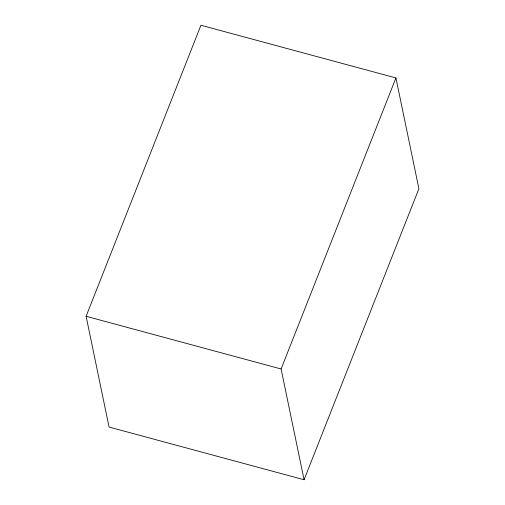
<?xml version="1.0" encoding="UTF-8"?>
<svg xmlns="http://www.w3.org/2000/svg" width="505" height="505" viewBox="0 0 505 505"><rect width="100%" height="100%" fill="white"/><g stroke="black" fill="none" stroke-linecap="round" stroke-linejoin="round"><path stroke-width="0.76" d="M86.103 316.288L200.927 25.25L395.926 77.94L418.897 188.712L304.073 479.75L109.074 427.06L86.103 316.288L281.102 368.978L304.073 479.75M281.102 368.978L395.926 77.94"/></g></svg>
